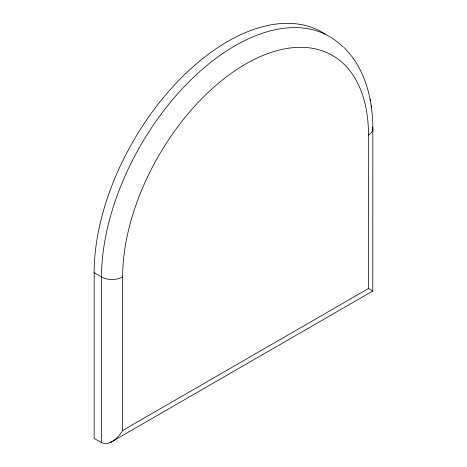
<?xml version="1.0" encoding="UTF-8"?>
<svg xmlns="http://www.w3.org/2000/svg" width="467" height="467" viewBox="0 0 467 467"><rect width="100%" height="100%" fill="white"/><g stroke="black" fill="none" stroke-linecap="round" stroke-linejoin="round"><path stroke-width="0.7" d="M372.538 127.176A14.932 8.622 0 0 1 368.481 135.039L368.481 288.53L122.634 430.469C118.53 437.386 110.364 446.335 101.514 442.663L94.147 438.408L94.147 272.728A188.773 108.992 -60 0 1 178.546 80.663A188.773 108.992 -60 0 1 325.014 34.021M110.702 442.337L372.789 291.017L372.853 128.945C372.847 99.751 365.392 68.596 343.992 47.511M368.481 288.53L372.829 291.04M94.147 272.728L101.514 276.984A14.932 8.622 0 0 0 122.634 276.984A173.841 100.37 -60 0 1 245.554 64.072A173.841 100.37 -60 0 1 368.481 135.039M370.004 98.957L370.349 101.018M371.113 105.676L371.446 107.667M122.634 276.984L122.634 430.469M101.514 442.663L101.514 276.984A188.773 108.992 -60 0 1 193.828 77.067A188.773 108.992 -60 0 1 343.082 47.068"/></g></svg>
